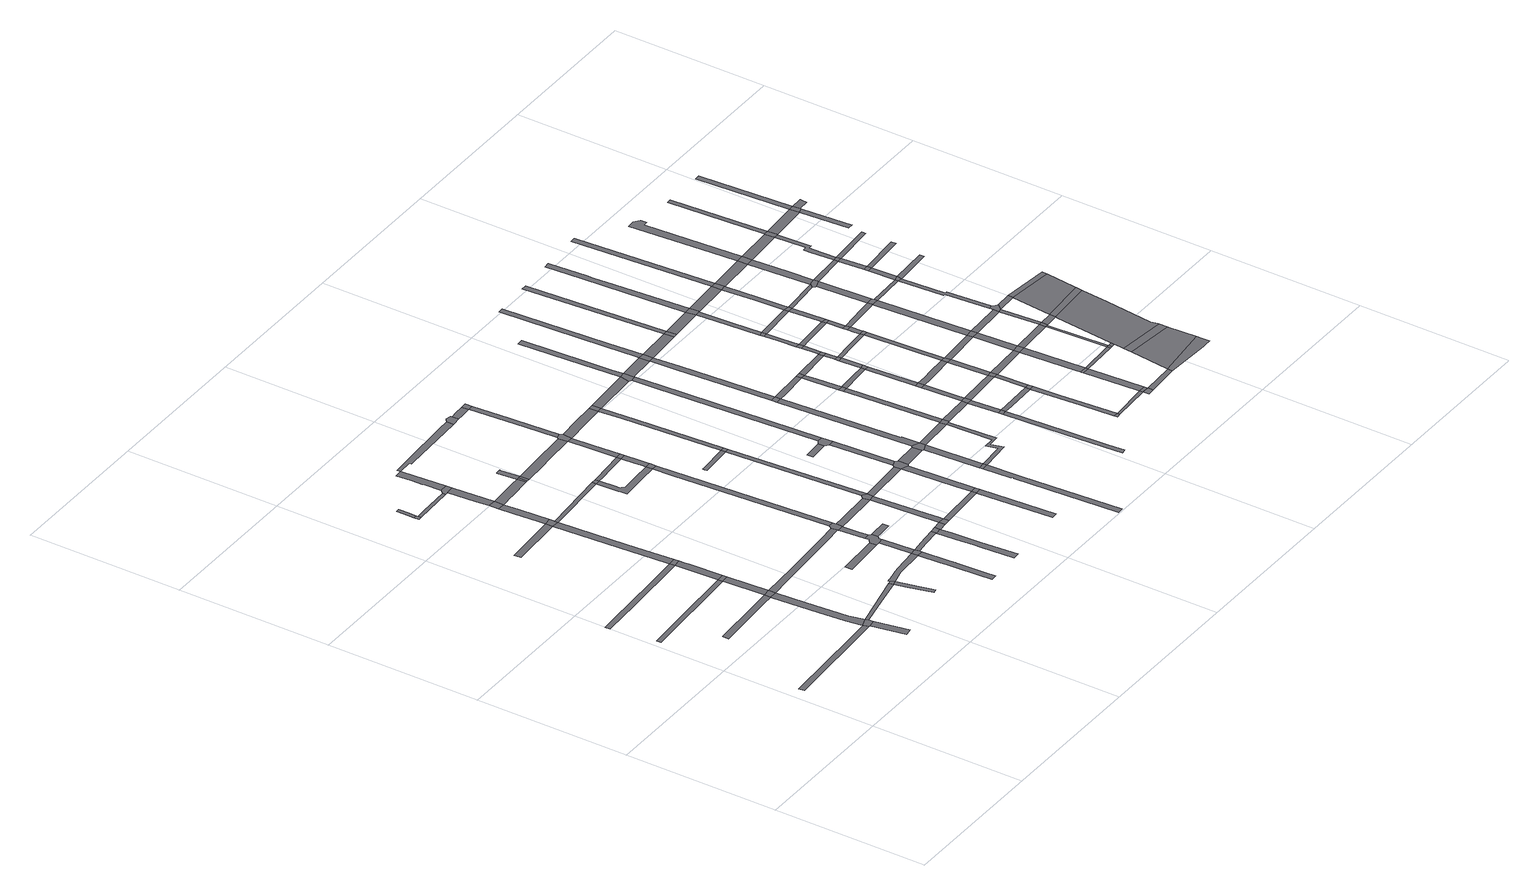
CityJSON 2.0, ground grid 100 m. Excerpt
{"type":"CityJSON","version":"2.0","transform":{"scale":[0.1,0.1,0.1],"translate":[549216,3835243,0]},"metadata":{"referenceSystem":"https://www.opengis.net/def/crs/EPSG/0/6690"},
"CityObjects":{
"road1":{"type":"Road","attributes":{"RoadStructureAttribute.sectionType":"1"},"geometry":[{"type":"MultiSurface","lod":"1","boundaries":[[[0,1,2,3,4,5,6]]]}]},
"road2":{"type":"Road","attributes":{"RoadStructureAttribute.sectionType":"1"},"geometry":[{"type":"MultiSurface","lod":"1","boundaries":[[[7,8,9,10,11]]]}]},
"road3":{"type":"Road","attributes":{"RoadStructureAttribute.sectionType":"1"},"geometry":[{"type":"MultiSurface","lod":"1","boundaries":[[[12,13,14,15,16,17,18,19,20,21,22,23]]]}]},
"road4":{"type":"Road","attributes":{"RoadStructureAttribute.sectionType":"1"},"geometry":[{"type":"MultiSurface","lod":"1","boundaries":[[[24,25,26,27,28,29,30,31,32,33]]]}]},
"road5":{"type":"Road","attributes":{"RoadStructureAttribute.sectionType":"1"},"geometry":[{"type":"MultiSurface","lod":"1","boundaries":[[[34,35,36,37]]]}]},
"road6":{"type":"Road","geometry":[{"type":"MultiSurface","lod":"1","boundaries":[[[38,39,0,6,40,41,35,34,42,43,44]]]}]},
"road7":{"type":"Road","attributes":{"RoadStructureAttribute.sectionType":"1"},"geometry":[{"type":"MultiSurface","lod":"1","boundaries":[[[45,46,47,48,49,50,39,38]]]}]},
"road8":{"type":"Road","geometry":[{"type":"MultiSurface","lod":"1","boundaries":[[[51,12,23,48,47]]]}]},
"road9":{"type":"Road","attributes":{"RoadStructureAttribute.sectionType":"1"},"geometry":[{"type":"MultiSurface","lod":"1","boundaries":[[[52,11,53,54,12,51]]]}]},
"road10":{"type":"Road","geometry":[{"type":"MultiSurface","lod":"1","boundaries":[[[55,7,11,52]]]}]},
"road11":{"type":"Road","attributes":{"RoadStructureAttribute.sectionType":"1"},"geometry":[{"type":"MultiSurface","lod":"1","boundaries":[[[56,57,38,44,58,59]]]}]},
"road12":{"type":"Road","attributes":{"RoadStructureAttribute.sectionType":"1"},"geometry":[{"type":"MultiSurface","lod":"1","boundaries":[[[60,61,62,33,63,7,55]]]}]},
"road13":{"type":"Road","attributes":{"RoadStructureAttribute.sectionType":"1"},"geometry":[{"type":"MultiSurface","lod":"1","boundaries":[[[64,65,66,67,68,69]]]}]},
"road14":{"type":"Road","geometry":[{"type":"MultiSurface","lod":"1","boundaries":[[[70,24,33,62]]]}]},
"road15":{"type":"Road","geometry":[{"type":"MultiSurface","lod":"1","boundaries":[[[71,72,73,74,75]]]}]},
"road16":{"type":"Road","geometry":[{"type":"MultiSurface","lod":"1","boundaries":[[[76,77,78,79,80,72,71]]]}]},
"road17":{"type":"Road","attributes":{"RoadStructureAttribute.sectionType":"1"},"geometry":[{"type":"MultiSurface","lod":"1","boundaries":[[[69,81,82,83,24,70,84,85,86]]]}]},
"road18":{"type":"Road","geometry":[{"type":"MultiSurface","lod":"1","boundaries":[[[87,88,89,90,91,92,93,94,95,96,59]]]}]},
"road19":{"type":"Road","geometry":[{"type":"MultiSurface","lod":"1","boundaries":[[[97,56,59,96]]]}]},
"road20":{"type":"Road","attributes":{"RoadStructureAttribute.sectionType":"1"},"geometry":[{"type":"MultiSurface","lod":"1","boundaries":[[[98,99,75,74,100,101,102]]]}]},
"road21":{"type":"Road","geometry":[{"type":"MultiSurface","lod":"1","boundaries":[[[103,104,105,64,69,86,106]]]}]},
"road22":{"type":"Road","attributes":{"RoadStructureAttribute.sectionType":"1"},"geometry":[{"type":"MultiSurface","lod":"1","boundaries":[[[107,108,109,110,111,64,105]]]}]},
"road23":{"type":"Road","attributes":{"RoadStructureAttribute.sectionType":"1"},"geometry":[{"type":"MultiSurface","lod":"1","boundaries":[[[112,113,114,115,116,117,51,47,118,119,120,121]]]}]},
"road24":{"type":"Road","geometry":[{"type":"MultiSurface","lod":"1","boundaries":[[[122,109,108,123]]]}]},
"road25":{"type":"Road","attributes":{"RoadStructureAttribute.sectionType":"1"},"geometry":[{"type":"MultiSurface","lod":"1","boundaries":[[[124,125,126,127,122,123]]]}]},
"road26":{"type":"Road","attributes":{"RoadStructureAttribute.sectionType":"1"},"geometry":[{"type":"MultiSurface","lod":"1","boundaries":[[[128,129,130,131,132,133,134,97,96,135,136,137]]]}]},
"road27":{"type":"Road","geometry":[{"type":"MultiSurface","lod":"1","boundaries":[[[138,98,102,139,125,124,140]]]}]},
"road28":{"type":"Road","attributes":{"RoadStructureAttribute.sectionType":"1"},"geometry":[{"type":"MultiSurface","lod":"1","boundaries":[[[141,142,143,144]]]}]},
"road29":{"type":"Road","attributes":{"RoadStructureAttribute.sectionType":"1"},"geometry":[{"type":"MultiSurface","lod":"1","boundaries":[[[145,146,147,148,149,150,151,138,140]]]}]},
"road30":{"type":"Road","attributes":{"RoadStructureAttribute.sectionType":"1"},"geometry":[{"type":"MultiSurface","lod":"1","boundaries":[[[152,153,123,108,154,155,156]]]}]},
"road31":{"type":"Road","attributes":{"RoadStructureAttribute.sectionType":"1"},"geometry":[{"type":"MultiSurface","lod":"1","boundaries":[[[157,106,86,158]]]}]},
"road32":{"type":"Road","attributes":{"RoadStructureAttribute.sectionType":"1"},"geometry":[{"type":"MultiSurface","lod":"1","boundaries":[[[159,160,161,162,163,164,137,165,166,167,168,169,170,171,172]]]}]},
"road33":{"type":"Road","geometry":[{"type":"MultiSurface","lod":"1","boundaries":[[[173,128,137,164,174,175]]]}]},
"road34":{"type":"Road","attributes":{"RoadStructureAttribute.sectionType":"1"},"geometry":[{"type":"MultiSurface","lod":"1","boundaries":[[[176,177,128,173]]]}]},
"road35":{"type":"Road","geometry":[{"type":"MultiSurface","lod":"1","boundaries":[[[178,179,180,181,182,141,144,177,176,183,184,185,186]]]}]},
"road36":{"type":"Road","attributes":{"RoadStructureAttribute.sectionType":"1"},"geometry":[{"type":"MultiSurface","lod":"1","boundaries":[[[187,152,156,188]]]}]},
"road37":{"type":"Road","geometry":[{"type":"MultiSurface","lod":"1","boundaries":[[[189,187,188,190]]]}]},
"road38":{"type":"Road","attributes":{"RoadStructureAttribute.sectionType":"1"},"geometry":[{"type":"MultiSurface","lod":"1","boundaries":[[[191,192,193,194,195,180,179]]]}]},
"road39":{"type":"Road","geometry":[{"type":"MultiSurface","lod":"1","boundaries":[[[196,197,198,199,152,187,189]]]}]},
"road40":{"type":"Road","geometry":[{"type":"MultiSurface","lod":"1","boundaries":[[[200,201,112,121,202,194,193,203,204,205,206]]]}]},
"road41":{"type":"Road","attributes":{"RoadStructureAttribute.sectionType":"1"},"geometry":[{"type":"MultiSurface","lod":"1","boundaries":[[[207,208,209,173,175,210,211,212]]]}]},
"road42":{"type":"Road","geometry":[{"type":"MultiSurface","lod":"1","boundaries":[[[213,214,215,216,186,185]]]}]},
"road43":{"type":"Road","geometry":[{"type":"MultiSurface","lod":"1","boundaries":[[[217,157,158,218]]]}]},
"road44":{"type":"Road","attributes":{"RoadStructureAttribute.sectionType":"1"},"geometry":[{"type":"MultiSurface","lod":"1","boundaries":[[[219,220,221,222,223,224,225,226,227,228]]]}]},
"road45":{"type":"Road","attributes":{"RoadStructureAttribute.sectionType":"1"},"geometry":[{"type":"MultiSurface","lod":"1","boundaries":[[[229,230,231,232,146,233,234,235,236]]]}]},
"road46":{"type":"Road","geometry":[{"type":"MultiSurface","lod":"1","boundaries":[[[237,207,212,223,222]]]}]},
"road47":{"type":"Road","attributes":{"RoadStructureAttribute.sectionType":"1"},"geometry":[{"type":"MultiSurface","lod":"1","boundaries":[[[158,238,239,240,241,242,243,244,245,246,247,248,249,250,251,252,218]]]}]},
"road48":{"type":"Road","attributes":{"RoadStructureAttribute.sectionType":"1"},"geometry":[{"type":"MultiSurface","lod":"1","boundaries":[[[253,244,254,255,200,206]]]}]},
"road49":{"type":"Road","attributes":{"RoadStructureAttribute.sectionType":"1"},"geometry":[{"type":"MultiSurface","lod":"1","boundaries":[[[256,257,258,204,203,259,260,261]]]}]},
"road50":{"type":"Road","attributes":{"RoadStructureAttribute.sectionType":"1"},"geometry":[{"type":"MultiSurface","lod":"1","boundaries":[[[262,263,237,222,264,265]]]}]},
"road51":{"type":"Road","attributes":{"RoadStructureAttribute.sectionType":"1"},"geometry":[{"type":"MultiSurface","lod":"1","boundaries":[[[266,267,189,190,268,269,270]]]}]},
"road52":{"type":"Road","attributes":{"RoadStructureAttribute.sectionType":"1"},"geometry":[{"type":"MultiSurface","lod":"1","boundaries":[[[271,272,273,217,218,274,275,276]]]}]},
"road53":{"type":"Road","geometry":[{"type":"MultiSurface","lod":"1","boundaries":[[[277,262,265,278,279]]]}]},
"road54":{"type":"Road","attributes":{"RoadStructureAttribute.sectionType":"1"},"geometry":[{"type":"MultiSurface","lod":"1","boundaries":[[[280,281,282,283,261,284,262,277]]]}]},
"road55":{"type":"Road","geometry":[{"type":"MultiSurface","lod":"1","boundaries":[[[285,245,244,253]]]}]},
"road56":{"type":"Road","attributes":{"RoadStructureAttribute.sectionType":"1"},"geometry":[{"type":"MultiSurface","lod":"1","boundaries":[[[286,287,288,276,289,290,245,285]]]}]},
"road57":{"type":"Road","geometry":[{"type":"MultiSurface","lod":"1","boundaries":[[[291,271,276,288]]]}]},
"road58":{"type":"Road","geometry":[{"type":"MultiSurface","lod":"1","boundaries":[[[292,293,256,261,283,294]]]}]},
"road59":{"type":"Road","attributes":{"RoadStructureAttribute.sectionType":"1"},"geometry":[{"type":"MultiSurface","lod":"1","boundaries":[[[295,296,297,298,271,291]]]}]},
"road60":{"type":"Road","attributes":{"RoadStructureAttribute.sectionType":"1"},"geometry":[{"type":"MultiSurface","lod":"1","boundaries":[[[299,279,278,300]]]}]},
"road61":{"type":"Road","geometry":[{"type":"MultiSurface","lod":"1","boundaries":[[[301,302,229,236,303,304,305]]]}]},
"road62":{"type":"Road","geometry":[{"type":"MultiSurface","lod":"1","boundaries":[[[306,307,308,309,310,311,266,270,297,296,312]]]}]},
"road63":{"type":"Road","geometry":[{"type":"MultiSurface","lod":"1","boundaries":[[[313,314,315,316,317,318,319,320]]]}]},
"road64":{"type":"Road","attributes":{"RoadStructureAttribute.sectionType":"1"},"geometry":[{"type":"MultiSurface","lod":"1","boundaries":[[[321,322,320,292,294]]]}]},
"road65":{"type":"Road","attributes":{"RoadStructureAttribute.sectionType":"1"},"geometry":[{"type":"MultiSurface","lod":"1","boundaries":[[[323,324,304,303,325,326]]]}]},
"road66":{"type":"Road","attributes":{"RoadStructureAttribute.sectionType":"1"},"geometry":[{"type":"MultiSurface","lod":"1","boundaries":[[[327,328,329,330,331,332,309,308]]]}]},
"road67":{"type":"Road","attributes":{"RoadStructureAttribute.sectionType":"1"},"geometry":[{"type":"MultiSurface","lod":"1","boundaries":[[[333,334,294,283,335,336]]]}]},
"road68":{"type":"Road","attributes":{"RoadStructureAttribute.sectionType":"1"},"geometry":[{"type":"MultiSurface","lod":"1","boundaries":[[[337,300,338,339,340]]]}]},
"road69":{"type":"Road","geometry":[{"type":"MultiSurface","lod":"1","boundaries":[[[341,313,320,322]]]}]},
"road70":{"type":"Road","geometry":[{"type":"MultiSurface","lod":"1","boundaries":[[[342,323,326,343,330,329]]]}]},
"road71":{"type":"Road","geometry":[{"type":"MultiSurface","lod":"1","boundaries":[[[344,299,300,337]]]}]},
"road72":{"type":"Road","attributes":{"RoadStructureAttribute.sectionType":"1"},"geometry":[{"type":"MultiSurface","lod":"1","boundaries":[[[345,346,312,296,347,348]]]}]},
"road73":{"type":"Road","attributes":{"RoadStructureAttribute.sectionType":"1"},"geometry":[{"type":"MultiSurface","lod":"1","boundaries":[[[336,349,299,344,350]]]}]},
"road74":{"type":"Road","attributes":{"RoadStructureAttribute.sectionType":"1"},"geometry":[{"type":"MultiSurface","lod":"1","boundaries":[[[351,352,353,354,348,355,313,341]]]}]},
"road75":{"type":"Road","geometry":[{"type":"MultiSurface","lod":"1","boundaries":[[[356,357,333,336,350,358,359,360]]]}]},
"road76":{"type":"Road","geometry":[{"type":"MultiSurface","lod":"1","boundaries":[[[361,362,363,364]]]}]},
"road77":{"type":"Road","attributes":{"RoadStructureAttribute.sectionType":"1"},"geometry":[{"type":"MultiSurface","lod":"1","boundaries":[[[365,366,367,368,369,370,371,372,373,374]]]}]},
"road78":{"type":"Road","attributes":{"RoadStructureAttribute.sectionType":"1"},"geometry":[{"type":"MultiSurface","lod":"1","boundaries":[[[375,376,377,357,356]]]}]},
"road79":{"type":"Road","geometry":[{"type":"MultiSurface","lod":"1","boundaries":[[[378,345,348,354]]]}]},
"road80":{"type":"Road","geometry":[{"type":"MultiSurface","lod":"1","boundaries":[[[379,380,361,364,376,375]]]}]},
"road81":{"type":"Road","attributes":{"RoadStructureAttribute.sectionType":"7"},"geometry":[{"type":"MultiSurface","lod":"1","boundaries":[[[381,360,359,382]]]}]},
"road82":{"type":"Road","geometry":[{"type":"MultiSurface","lod":"1","boundaries":[[[383,384,368,367]]]}]},
"road83":{"type":"Road","attributes":{"RoadStructureAttribute.sectionType":"1"},"geometry":[{"type":"MultiSurface","lod":"1","boundaries":[[[385,386,387,388,384,383]]]}]},
"road84":{"type":"Road","geometry":[{"type":"MultiSurface","lod":"1","boundaries":[[[389,381,382,388,387,390]]]}]},
"road85":{"type":"Road","attributes":{"RoadStructureAttribute.sectionType":"1"},"geometry":[{"type":"MultiSurface","lod":"1","boundaries":[[[391,378,354,392,393]]]}]},
"road86":{"type":"Road","attributes":{"RoadStructureAttribute.sectionType":"1"},"geometry":[{"type":"MultiSurface","lod":"1","boundaries":[[[394,395,396,397,380,379]]]}]},
"road87":{"type":"Road","attributes":{"RoadStructureAttribute.sectionType":"1"},"geometry":[{"type":"MultiSurface","lod":"1","boundaries":[[[398,399,400,401,402,403,404,405,383,367]]]}]},
"road88":{"type":"Road","attributes":{"RoadStructureAttribute.sectionType":"1"},"geometry":[{"type":"MultiSurface","lod":"1","boundaries":[[[406,407,408,409,410,389,390]]]}]},
"road89":{"type":"Road","attributes":{"RoadStructureAttribute.sectionType":"1"},"geometry":[{"type":"MultiSurface","lod":"1","boundaries":[[[411,390,387,402]]]}]},
"road90":{"type":"Road","geometry":[{"type":"MultiSurface","lod":"1","boundaries":[[[412,413,391,393,414,396,395,415]]]}]},
"road91":{"type":"Road","geometry":[{"type":"MultiSurface","lod":"1","boundaries":[[[416,417,410,409]]]}]},
"road92":{"type":"Road","geometry":[{"type":"MultiSurface","lod":"1","boundaries":[[[418,419,411,402,401,420]]]}]},
"road93":{"type":"Road","attributes":{"RoadStructureAttribute.sectionType":"1"},"geometry":[{"type":"MultiSurface","lod":"1","boundaries":[[[421,422,423,424,425,426,427,428,413,412]]]}]},
"road94":{"type":"Road","attributes":{"RoadStructureAttribute.sectionType":"7"},"geometry":[{"type":"MultiSurface","lod":"1","boundaries":[[[429,412,415,430]]]}]},
"road95":{"type":"Road","attributes":{"RoadStructureAttribute.sectionType":"1"},"geometry":[{"type":"MultiSurface","lod":"1","boundaries":[[[431,432,433,434,430,435,436,437,417,416]]]}]},
"road96":{"type":"Road","attributes":{"RoadStructureAttribute.sectionType":"1"},"geometry":[{"type":"MultiSurface","lod":"1","boundaries":[[[438,439,440,419,418]]]}]},
"road97":{"type":"Road","attributes":{"RoadStructureAttribute.sectionType":"1"},"geometry":[{"type":"MultiSurface","lod":"1","boundaries":[[[441,416,409,442,443]]]}]},
"road98":{"type":"Road","attributes":{"RoadStructureAttribute.sectionType":"1"},"geometry":[{"type":"MultiSurface","lod":"1","boundaries":[[[444,445,446,447,448,449,450,451]]]}]},
"road99":{"type":"Road","attributes":{"RoadStructureAttribute.sectionType":"1"},"geometry":[{"type":"MultiSurface","lod":"1","boundaries":[[[452,453,418,420,454,455]]]}]},
"road100":{"type":"Road","geometry":[{"type":"MultiSurface","lod":"1","boundaries":[[[429,430,434,456,457]]]}]},
"road101":{"type":"Road","geometry":[{"type":"MultiSurface","lod":"1","boundaries":[[[458,459,439,438]]]}]},
"road102":{"type":"Road","attributes":{"RoadStructureAttribute.sectionType":"1"},"geometry":[{"type":"MultiSurface","lod":"1","boundaries":[[[443,460,459,458,461,462]]]}]},
"road103":{"type":"Road","geometry":[{"type":"MultiSurface","lod":"1","boundaries":[[[463,464,447,446]]]}]},
"road104":{"type":"Road","attributes":{"RoadStructureAttribute.sectionType":"1"},"geometry":[{"type":"MultiSurface","lod":"1","boundaries":[[[465,455,464,463]]]}]},
"road105":{"type":"Road","geometry":[{"type":"MultiSurface","lod":"1","boundaries":[[[466,441,443,462]]]}]},
"road106":{"type":"Road","geometry":[{"type":"MultiSurface","lod":"1","boundaries":[[[467,452,455,465,468]]]}]},
"road107":{"type":"Road","attributes":{"RoadStructureAttribute.sectionType":"1"},"geometry":[{"type":"MultiSurface","lod":"1","boundaries":[[[469,470,471,472,473,474,429,457]]]}]},
"road108":{"type":"Road","attributes":{"RoadStructureAttribute.sectionType":"1"},"geometry":[{"type":"MultiSurface","lod":"1","boundaries":[[[475,476,456,434,477]]]}]},
"road109":{"type":"Road","attributes":{"RoadStructureAttribute.sectionType":"1"},"geometry":[{"type":"MultiSurface","lod":"1","boundaries":[[[478,479,480,458,438,481,482]]]}]},
"road110":{"type":"Road","attributes":{"RoadStructureAttribute.sectionType":"1"},"geometry":[{"type":"MultiSurface","lod":"1","boundaries":[[[483,484,485,486,452,467]]]}]},
"road111":{"type":"Road","geometry":[{"type":"MultiSurface","lod":"1","boundaries":[[[487,488,485,484]]]}]},
"road112":{"type":"Road","attributes":{"RoadStructureAttribute.sectionType":"1"},"geometry":[{"type":"MultiSurface","lod":"1","boundaries":[[[489,490,491,463,446,492,493,494]]]}]},
"road113":{"type":"Road","attributes":{"RoadStructureAttribute.sectionType":"1"},"geometry":[{"type":"MultiSurface","lod":"1","boundaries":[[[495,496,466,462,497,498]]]}]},
"road114":{"type":"Road","geometry":[{"type":"MultiSurface","lod":"1","boundaries":[[[499,500,501,502]]]}]},
"road115":{"type":"Road","attributes":{"RoadStructureAttribute.sectionType":"1"},"geometry":[{"type":"MultiSurface","lod":"1","boundaries":[[[503,482,488,487]]]}]},
"road116":{"type":"Road","attributes":{"RoadStructureAttribute.sectionType":"1"},"geometry":[{"type":"MultiSurface","lod":"1","boundaries":[[[504,505,506,467,468,507,508,509,510]]]}]},
"road117":{"type":"Road","geometry":[{"type":"MultiSurface","lod":"1","boundaries":[[[511,478,482,503]]]}]},
"road118":{"type":"Road","geometry":[{"type":"MultiSurface","lod":"1","boundaries":[[[512,475,477,513]]]}]},
"road119":{"type":"Road","attributes":{"RoadStructureAttribute.sectionType":"1"},"geometry":[{"type":"MultiSurface","lod":"1","boundaries":[[[514,515,516,494,517,499,502]]]}]},
"road120":{"type":"Road","attributes":{"RoadStructureAttribute.sectionType":"1"},"geometry":[{"type":"MultiSurface","lod":"1","boundaries":[[[518,519,520,478,511]]]}]},
"road121":{"type":"Road","geometry":[{"type":"MultiSurface","lod":"1","boundaries":[[[521,522,519,518]]]}]},
"road122":{"type":"Road","attributes":{"RoadStructureAttribute.sectionType":"1"},"geometry":[{"type":"MultiSurface","lod":"1","boundaries":[[[523,524,498,525,522,521]]]}]},
"road123":{"type":"Road","attributes":{"RoadStructureAttribute.sectionType":"1"},"geometry":[{"type":"MultiSurface","lod":"1","boundaries":[[[526,527,528,529,487,484,530,531,532,533]]]}]},
"road124":{"type":"Road","geometry":[{"type":"MultiSurface","lod":"1","boundaries":[[[534,495,498,524]]]}]},
"road125":{"type":"Road","geometry":[{"type":"MultiSurface","lod":"1","boundaries":[[[535,489,494,516]]]}]},
"road126":{"type":"Road","attributes":{"RoadStructureAttribute.sectionType":"1"},"geometry":[{"type":"MultiSurface","lod":"1","boundaries":[[[536,537,538,539,495,534]]]}]},
"road127":{"type":"Road","attributes":{"RoadStructureAttribute.sectionType":"1"},"geometry":[{"type":"MultiSurface","lod":"1","boundaries":[[[540,502,501,541]]]}]},
"road128":{"type":"Road","geometry":[{"type":"MultiSurface","lod":"1","boundaries":[[[542,543,538,537]]]}]},
"road129":{"type":"Road","attributes":{"RoadStructureAttribute.sectionType":"1"},"geometry":[{"type":"MultiSurface","lod":"1","boundaries":[[[544,510,489,535]]]}]},
"road130":{"type":"Road","attributes":{"RoadStructureAttribute.sectionType":"1"},"geometry":[{"type":"MultiSurface","lod":"1","boundaries":[[[545,475,512,546]]]}]},
"road131":{"type":"Road","attributes":{"RoadStructureAttribute.sectionType":"1"},"geometry":[{"type":"MultiSurface","lod":"1","boundaries":[[[547,548,549,550,543,542]]]}]},
"road132":{"type":"Road","attributes":{"RoadStructureAttribute.sectionType":"1"},"geometry":[{"type":"MultiSurface","lod":"1","boundaries":[[[551,552,553,512,513,554]]]}]},
"road133":{"type":"Road","geometry":[{"type":"MultiSurface","lod":"1","boundaries":[[[555,504,510,544]]]}]},
"road134":{"type":"Road","geometry":[{"type":"MultiSurface","lod":"1","boundaries":[[[556,557,549,548]]]}]},
"road135":{"type":"Road","attributes":{"RoadStructureAttribute.sectionType":"1"},"geometry":[{"type":"MultiSurface","lod":"1","boundaries":[[[558,533,559,504,555]]]}]},
"road136":{"type":"Road","attributes":{"RoadStructureAttribute.sectionType":"1"},"geometry":[{"type":"MultiSurface","lod":"1","boundaries":[[[560,561,521,518,562,563]]]}]},
"road137":{"type":"Road","attributes":{"RoadStructureAttribute.sectionType":"1"},"geometry":[{"type":"MultiSurface","lod":"1","boundaries":[[[564,565,566,567,557,556]]]}]},
"road138":{"type":"Road","geometry":[{"type":"MultiSurface","lod":"1","boundaries":[[[526,533,558,568]]]}]},
"road139":{"type":"Road","geometry":[{"type":"MultiSurface","lod":"1","boundaries":[[[541,569,570,571]]]}]},
"road140":{"type":"Road","attributes":{"RoadStructureAttribute.sectionType":"1"},"geometry":[{"type":"MultiSurface","lod":"1","boundaries":[[[572,541,571]]]}]},
"road141":{"type":"Road","geometry":[{"type":"MultiSurface","lod":"1","boundaries":[[[573,540,541,572]]]}]},
"road142":{"type":"Road","attributes":{"RoadStructureAttribute.sectionType":"1"},"geometry":[{"type":"MultiSurface","lod":"1","boundaries":[[[574,575,576,542,537,577,578,579]]]}]},
"road143":{"type":"Road","geometry":[{"type":"MultiSurface","lod":"1","boundaries":[[[580,551,554,566,565,581]]]}]},
"road144":{"type":"Road","attributes":{"RoadStructureAttribute.sectionType":"1"},"geometry":[{"type":"MultiSurface","lod":"1","boundaries":[[[582,583,563,584,526,568]]]}]},
"road145":{"type":"Road","attributes":{"RoadStructureAttribute.sectionType":"1"},"geometry":[{"type":"MultiSurface","lod":"1","boundaries":[[[585,555,544,586,587]]]}]},
"road146":{"type":"Road","attributes":{"RoadStructureAttribute.sectionType":"1"},"geometry":[{"type":"MultiSurface","lod":"1","boundaries":[[[588,589,590,591,592,540,573]]]}]},
"road147":{"type":"Road","attributes":{"RoadStructureAttribute.sectionType":"1"},"geometry":[{"type":"MultiSurface","lod":"1","boundaries":[[[593,556,548,594,595]]]}]},
"road148":{"type":"Road","geometry":[{"type":"MultiSurface","lod":"1","boundaries":[[[596,597,591,590,598]]]}]},
"road149":{"type":"Road","geometry":[{"type":"MultiSurface","lod":"1","boundaries":[[[599,560,563,583]]]}]},
"road150":{"type":"Road","attributes":{"RoadStructureAttribute.sectionType":"1"},"geometry":[{"type":"MultiSurface","lod":"1","boundaries":[[[600,601,602,603,560,599]]]}]},
"road151":{"type":"Road","attributes":{"RoadStructureAttribute.sectionType":"1"},"geometry":[{"type":"MultiSurface","lod":"1","boundaries":[[[604,605,606,607,568,558,608,609,610]]]}]},
"road152":{"type":"Road","geometry":[{"type":"MultiSurface","lod":"1","boundaries":[[[611,612,602,601]]]}]},
"road153":{"type":"Road","attributes":{"RoadStructureAttribute.sectionType":"1"},"geometry":[{"type":"MultiSurface","lod":"1","boundaries":[[[613,614,571,570,615]]]}]},
"road154":{"type":"Road","attributes":{"RoadStructureAttribute.sectionType":"1"},"geometry":[{"type":"MultiSurface","lod":"1","boundaries":[[[616,579,612,611]]]}]},
"road155":{"type":"Road","attributes":{"RoadStructureAttribute.sectionType":"1"},"geometry":[{"type":"MultiSurface","lod":"1","boundaries":[[[617,618,619,620,621,622,623,551,580]]]}]},
"road156":{"type":"Road","attributes":{"RoadStructureAttribute.sectionType":"1"},"geometry":[{"type":"MultiSurface","lod":"1","boundaries":[[[624,587,625,626,596,598]]]}]},
"road157":{"type":"Road","geometry":[{"type":"MultiSurface","lod":"1","boundaries":[[[574,579,616,627]]]}]},
"road158":{"type":"Road","attributes":{"RoadStructureAttribute.sectionType":"1"},"geometry":[{"type":"MultiSurface","lod":"1","boundaries":[[[628,580,581,629]]]}]},
"road159":{"type":"Road","attributes":{"RoadStructureAttribute.sectionType":"1"},"geometry":[{"type":"MultiSurface","lod":"1","boundaries":[[[595,630,631,574,627,632]]]}]},
"road160":{"type":"Road","geometry":[{"type":"MultiSurface","lod":"1","boundaries":[[[633,585,587,624]]]}]},
"road161":{"type":"Road","geometry":[{"type":"MultiSurface","lod":"1","boundaries":[[[593,595,632,634]]]}]},
"road162":{"type":"Road","attributes":{"RoadStructureAttribute.sectionType":"1"},"geometry":[{"type":"MultiSurface","lod":"1","boundaries":[[[635,610,585,633]]]}]},
"road163":{"type":"Road","attributes":{"RoadStructureAttribute.sectionType":"1"},"geometry":[{"type":"MultiSurface","lod":"1","boundaries":[[[636,598,590,637]]]}]},
"road164":{"type":"Road","attributes":{"RoadStructureAttribute.sectionType":"1"},"geometry":[{"type":"MultiSurface","lod":"1","boundaries":[[[638,639,640,629,641,593,634]]]}]},
"road165":{"type":"Road","geometry":[{"type":"MultiSurface","lod":"1","boundaries":[[[642,604,610,635]]]}]},
"road166":{"type":"Road","attributes":{"RoadStructureAttribute.sectionType":"1"},"geometry":[{"type":"MultiSurface","lod":"1","boundaries":[[[643,644,611,601,645,646]]]}]},
"road167":{"type":"Road","geometry":[{"type":"MultiSurface","lod":"1","boundaries":[[[647,648,628,629,640,649,650]]]}]},
"road168":{"type":"Road","attributes":{"RoadStructureAttribute.sectionType":"1"},"geometry":[{"type":"MultiSurface","lod":"1","boundaries":[[[651,652,633,624,653,654]]]}]},
"road169":{"type":"Road","attributes":{"RoadStructureAttribute.sectionType":"1"},"geometry":[{"type":"MultiSurface","lod":"1","boundaries":[[[646,655,604,642,656,657,658]]]}]},
"road170":{"type":"Road","attributes":{"RoadStructureAttribute.sectionType":"1"},"geometry":[{"type":"MultiSurface","lod":"1","boundaries":[[[659,660,634,632,661]]]}]},
"road171":{"type":"Road","geometry":[{"type":"MultiSurface","lod":"1","boundaries":[[[662,636,637,663]]]}]},
"road172":{"type":"Road","attributes":{"RoadStructureAttribute.sectionType":"1"},"geometry":[{"type":"MultiSurface","lod":"1","boundaries":[[[664,662,663,665,666]]]}]},
"road173":{"type":"Road","attributes":{"RoadStructureAttribute.sectionType":"1"},"geometry":[{"type":"MultiSurface","lod":"1","boundaries":[[[667,668,642,635,669,670]]]}]},
"road174":{"type":"Road","attributes":{"RoadStructureAttribute.sectionType":"1"},"geometry":[{"type":"MultiSurface","lod":"1","boundaries":[[[671,672,636,662]]]}]},
"road175":{"type":"Road","geometry":[{"type":"MultiSurface","lod":"1","boundaries":[[[673,613,615,674,675,676,677]]]}]},
"road176":{"type":"Road","geometry":[{"type":"MultiSurface","lod":"1","boundaries":[[[678,643,646,658,679]]]}]},
"road177":{"type":"Road","attributes":{"RoadStructureAttribute.sectionType":"1"},"geometry":[{"type":"MultiSurface","lod":"1","boundaries":[[[680,681,682,648,647]]]}]},
"road178":{"type":"Road","attributes":{"RoadStructureAttribute.sectionType":"1"},"geometry":[{"type":"MultiSurface","lod":"1","boundaries":[[[683,613,673,684,685,686]]]}]},
"road179":{"type":"Road","attributes":{"RoadStructureAttribute.sectionType":"1"},"geometry":[{"type":"MultiSurface","lod":"1","boundaries":[[[687,647,650,688]]]}]},
"road180":{"type":"Road","attributes":{"RoadStructureAttribute.sectionType":"1"},"geometry":[{"type":"MultiSurface","lod":"1","boundaries":[[[689,690,691,643,678]]]}]},
"road181":{"type":"Road","geometry":[{"type":"MultiSurface","lod":"1","boundaries":[[[692,651,654,672,671,693]]]}]},
"road182":{"type":"Road","geometry":[{"type":"MultiSurface","lod":"1","boundaries":[[[694,695,659,661,696,690,689]]]}]},
"road183":{"type":"Road","attributes":{"RoadStructureAttribute.sectionType":"1"},"geometry":[{"type":"MultiSurface","lod":"1","boundaries":[[[697,670,651,692]]]}]},
"road184":{"type":"Road","geometry":[{"type":"MultiSurface","lod":"1","boundaries":[[[698,683,686,699]]]}]},
"road185":{"type":"Road","attributes":{"RoadStructureAttribute.sectionType":"1"},"geometry":[{"type":"MultiSurface","lod":"1","boundaries":[[[700,701,692,693,702]]]}]},
"road186":{"type":"Road","attributes":{"RoadStructureAttribute.sectionType":"1"},"geometry":[{"type":"MultiSurface","lod":"1","boundaries":[[[703,679,658,704]]]}]},
"road187":{"type":"Road","attributes":{"RoadStructureAttribute.sectionType":"1"},"geometry":[{"type":"MultiSurface","lod":"1","boundaries":[[[705,706,707,688,708,695,694]]]}]},
"road188":{"type":"Road","geometry":[{"type":"MultiSurface","lod":"1","boundaries":[[[709,710,711,712,667,670,697,713]]]}]},
"road189":{"type":"Road","geometry":[{"type":"MultiSurface","lod":"1","boundaries":[[[714,687,688,707]]]}]},
"road190":{"type":"Road","attributes":{"RoadStructureAttribute.sectionType":"1"},"geometry":[{"type":"MultiSurface","lod":"1","boundaries":[[[715,716,717,718,702,719,720,666,665,721,698,699]]]}]},
"road191":{"type":"Road","attributes":{"RoadStructureAttribute.sectionType":"1"},"geometry":[{"type":"MultiSurface","lod":"1","boundaries":[[[704,722,723,712,711,724,725,726]]]}]},
"road192":{"type":"Road","attributes":{"RoadStructureAttribute.sectionType":"1"},"geometry":[{"type":"MultiSurface","lod":"1","boundaries":[[[727,728,713,697,729]]]}]},
"road193":{"type":"Road","attributes":{"RoadStructureAttribute.sectionType":"1"},"geometry":[{"type":"MultiSurface","lod":"1","boundaries":[[[730,694,689,731]]]}]},
"road194":{"type":"Road","geometry":[{"type":"MultiSurface","lod":"1","boundaries":[[[732,703,704,726]]]}]},
"road195":{"type":"Road","attributes":{"RoadStructureAttribute.sectionType":"1"},"geometry":[{"type":"MultiSurface","lod":"1","boundaries":[[[733,734,735,687,714,736,737,738,739]]]}]},
"road196":{"type":"Road","attributes":{"RoadStructureAttribute.sectionType":"1"},"geometry":[{"type":"MultiSurface","lod":"1","boundaries":[[[740,741,703,732]]]}]},
"road197":{"type":"Road","geometry":[{"type":"MultiSurface","lod":"1","boundaries":[[[742,700,702,718]]]}]},
"road198":{"type":"Road","geometry":[{"type":"MultiSurface","lod":"1","boundaries":[[[743,744,741,740]]]}]},
"road199":{"type":"Road","attributes":{"RoadStructureAttribute.sectionType":"1"},"geometry":[{"type":"MultiSurface","lod":"1","boundaries":[[[745,731,744,743]]]}]},
"road200":{"type":"Road","attributes":{"RoadStructureAttribute.sectionType":"1"},"geometry":[{"type":"MultiSurface","lod":"1","boundaries":[[[746,747,714,707,748,749]]]}]},
"road201":{"type":"Road","geometry":[{"type":"MultiSurface","lod":"1","boundaries":[[[750,730,731,745]]]}]},
"road202":{"type":"Road","attributes":{"RoadStructureAttribute.sectionType":"1"},"geometry":[{"type":"MultiSurface","lod":"1","boundaries":[[[729,751,700,742,752,753]]]}]},
"road203":{"type":"Road","attributes":{"RoadStructureAttribute.sectionType":"1"},"geometry":[{"type":"MultiSurface","lod":"1","boundaries":[[[754,732,726,755]]]}]},
"road204":{"type":"Road","geometry":[{"type":"MultiSurface","lod":"1","boundaries":[[[727,729,753,756]]]}]},
"road205":{"type":"Road","attributes":{"RoadStructureAttribute.sectionType":"1"},"geometry":[{"type":"MultiSurface","lod":"1","boundaries":[[[757,758,759,760,761,762,749,763,764,765,766,767,730,750]]]}]},
"road206":{"type":"Road","attributes":{"RoadStructureAttribute.sectionType":"1"},"geometry":[{"type":"MultiSurface","lod":"1","boundaries":[[[768,743,740,769]]]}]},
"road207":{"type":"Road","geometry":[{"type":"MultiSurface","lod":"1","boundaries":[[[770,771,746,749,762,772,773]]]}]},
"road208":{"type":"Road","attributes":{"RoadStructureAttribute.sectionType":"1"},"geometry":[{"type":"MultiSurface","lod":"1","boundaries":[[[774,750,745,775]]]}]},
"road209":{"type":"Road","attributes":{"RoadStructureAttribute.sectionType":"1"},"geometry":[{"type":"MultiSurface","lod":"1","boundaries":[[[776,777,771,770]]]}]},
"road210":{"type":"Road","attributes":{"RoadStructureAttribute.sectionType":"1"},"geometry":[{"type":"MultiSurface","lod":"1","boundaries":[[[778,779,770,773,780,781]]]}]},
"road211":{"type":"Road","attributes":{"RoadStructureAttribute.sectionType":"1"},"geometry":[{"type":"MultiSurface","lod":"1","boundaries":[[[782,783,784,785,786,787,788]]]}]},
"road212":{"type":"Road","geometry":[{"type":"MultiSurface","lod":"1","boundaries":[[[789,778,781,785,784,790]]]}]},
"road213":{"type":"Road","attributes":{"RoadStructureAttribute.sectionType":"1"},"geometry":[{"type":"MultiSurface","lod":"1","boundaries":[[[791,792,789,790,793]]]}]},
"road214":{"type":"Road","attributes":{"RoadStructureAttribute.sectionType":"1"},"geometry":[{"type":"MultiSurface","lod":"1","boundaries":[[[794,795,778,789]]]}]}
},
"vertices":[
[813,595,0],[669,586,0],[90,553,0],[87,552,0],[87,553,0],[89,516,0],[822,560,0],
[747,1524,0],[328,1499,0],[50,1482,0],[48,1452,0],[748,1496,0],
[761,1223,0],[695,1219,0],[686,1219,0],[600,1213,0],[315,1197,0],[290,1195,0],[284,1153,0],[287,1153,0],[293,1154,0],[689,1179,0],[697,1179,0],[762,1184,0],
[730,1839,0],[447,1821,0],[355,1817,0],[320,1815,0],[81,1801,0],[2,1796,0],[5,1764,0],[21,1765,0],[271,1779,0],[733,1806,0],
[879,568,0],[831,559,0],[871,341,0],[920,350,0],
[868,619,0],[813,597,0],[823,560,0],[830,560,0],[875,590,0],[875,592,0],[873,599,0],
[847,718,0],[823,992,0],[813,1182,0],[762,1181,0],[783,868,0],[797,702,0],
[812,1227,0],
[798,1499,0],[748,1490,0],[762,1224,0],
[797,1527,0],
[1239,704,0],[1003,650,0],[1062,637,0],[1246,674,0],
[786,1749,0],[784,1774,0],[782,1809,0],[746,1530,0],
[682,2641,0],[324,2617,0],[324,2594,0],[325,2572,0],[326,2572,0],[684,2593,0],
[780,1842,0],
[352,3292,0],[327,3292,0],[329,3260,0],[353,3261,0],[353,3282,0],
[351,3342,0],[349,3409,0],[337,3409,0],[326,3409,0],[327,3361,0],
[705,2244,0],[729,1860,0],[730,1842,0],[764,2090,0],[754,2250,0],[733,2588,0],
[1265,593,0],[1280,532,0],[1295,471,0],[1303,440,0],[1316,443,0],[1330,446,0],[1324,472,0],[1310,530,0],[1298,586,0],[1276,682,0],
[1263,709,0],
[620,3292,0],[422,3285,0],[447,3264,0],[533,3268,0],[620,3272,0],
[731,2620,0],[731,2625,0],[730,2644,0],[732,2611,0],
[718,2845,0],[712,2943,0],[663,2942,0],[669,2844,0],[679,2687,0],
[1521,1271,0],[1520,1271,0],[1399,1264,0],[1312,1258,0],[1143,1247,0],[1062,1241,0],[932,1192,0],[1227,1212,0],[1401,1224,0],[1527,1233,0],
[660,3005,0],[711,3003,0],
[693,3276,0],[641,3272,0],[642,3267,0],[654,3084,0],
[1562,758,0],[1391,742,0],[1360,738,0],[1278,722,0],[1274,722,0],[1260,719,0],[1261,715,0],[1327,695,0],[1368,705,0],[1563,715,0],
[639,3312,0],[622,3272,0],[691,3313,0],
[1520,1012,0],[1242,996,0],[1243,951,0],[1522,968,0],
[675,3599,0],[674,3608,0],[624,3605,0],[630,3508,0],[633,3436,0],[635,3419,0],[639,3314,0],
[966,3017,0],[912,3014,0],[806,2951,0],[808,2948,0],[970,2958,0],
[1169,2645,0],[1171,2620,0],
[1628,321,0],[1619,488,0],[1618,503,0],[1617,516,0],[1615,548,0],[1606,717,0],[1563,711,0],[1572,570,0],[1575,526,0],[1576,506,0],[1577,486,0],[1588,319,0],[1593,238,0],[1632,240,0],
[1600,765,0],[1605,727,0],[1605,735,0],
[1586,972,0],[1548,969,0],
[1582,1060,0],[1581,1060,0],[1543,1058,0],[1545,1034,0],[1543,1033,0],[1585,996,0],[1586,997,0],[1596,1009,0],[1594,1049,0],
[979,3017,0],[982,2959,0],
[998,3019,0],[1001,2960,0],
[1577,1128,0],[1571,1224,0],[1570,1230,0],[1530,1228,0],[1530,1224,0],
[987,3144,0],[991,3151,0],[954,3148,0],[955,3144,0],
[1538,1296,0],[1531,1285,0],[1530,1232,0],[1572,1230,0],[1572,1274,0],[1571,1285,0],[1571,1296,0],
[1803,787,0],[1669,773,0],[1649,770,0],[1650,740,0],[1675,743,0],[1805,754,0],
[1624,1011,0],[1719,1015,0],[1717,1055,0],[1617,1050,0],
[1202,2648,0],[1204,2621,0],
[1869,454,0],[1865,515,0],[1854,687,0],[1850,755,0],[1805,751,0],[1814,629,0],[1823,509,0],[1826,465,0],[1841,252,0],[1882,255,0],
[1226,3661,0],[1149,3657,0],[788,3637,0],[671,3630,0],[767,3611,0],[769,3596,0],[790,3597,0],[1228,3616,0],
[1848,792,0],
[1177,2504,0],[1178,2474,0],[1179,2457,0],[1180,2438,0],[1181,2420,0],[1358,2430,0],[1468,2435,0],[1464,2478,0],[1350,2472,0],[1230,2466,0],[1226,2471,0],[1217,2480,0],[1215,2482,0],[1210,2488,0],[1209,2513,0],
[1506,2437,0],[1474,2313,0],[1522,1558,0],
[1869,1288,0],[1866,1288,0],[1645,1278,0],[1645,1233,0],[1879,1246,0],[1880,1246,0],
[1904,798,0],[1899,797,0],[1851,755,0],[1903,758,0],
[1429,3046,0],[1163,3028,0],[1152,2969,0],[1224,2973,0],[1436,2985,0],
[1456,2668,0],[1335,2658,0],[1213,2649,0],[1245,2623,0],[1335,2630,0],[1456,2638,0],
[1947,799,0],[1949,761,0],[1947,796,0],
[1945,821,0],[1941,916,0],[1928,1089,0],[1917,1248,0],[1889,1086,0],
[1504,2479,0],
[1502,2503,0],[1500,2550,0],[1494,2640,0],[1461,2550,0],[1463,2514,0],
[1493,2670,0],
[1887,1310,0],[1883,1305,0],[1920,1290,0],
[1482,2853,0],[1475,2984,0],[1436,2983,0],[1444,2852,0],
[2260,814,0],[2262,782,0],
[1249,3678,0],[1247,3677,0],[1288,3619,0],[1286,3664,0],[1285,3672,0],
[1474,3055,0],[1469,3060,0],[1469,3062,0],[1437,3055,0],[1435,3052,0],[1430,3046,0],[1482,3046,0],
[1833,2214,0],[1635,2200,0],[1622,2200,0],[1620,2200,0],[1622,2186,0],[1623,2172,0],[1636,2172,0],[1833,2184,0],
[1919,1298,0],[1863,2186,0],
[1393,3670,0],[1330,3666,0],[1330,3620,0],[1397,3623,0],
[1451,3361,0],[1450,3391,0],[1436,3626,0],[1401,3624,0],[1425,3256,0],[1425,3255,0],
[2227,1311,0],[1925,1290,0],[1922,1249,0],[2231,1268,0],
[2305,784,0],[2263,778,0],[2292,290,0],[2333,292,0],
[1861,2216,0],
[1433,3672,0],[1398,3623,0],
[2303,817,0],
[1778,3065,0],[1627,3056,0],[1627,2996,0],[1782,3006,0],
[2254,910,0],[2278,1252,0],
[1848,2427,0],[1827,2794,0],[1824,2856,0],[1815,3008,0],[1792,2856,0],
[2275,1339,0],[2236,1323,0],[2282,1253,0],[2291,1260,0],[2289,1326,0],
[2184,1794,0],[2059,1786,0],[2062,1746,0],[2186,1754,0],
[2539,663,0],[2537,703,0],[2529,886,0],[2485,883,0],[2497,702,0],[2502,700,0],[2504,689,0],[2498,688,0],[2540,8,0],[2578,10,0],
[2252,1738,0],[2213,1736,0],[2236,1330,0],
[1811,3067,0],
[2248,1811,0],[2209,1809,0],
[2447,1334,0],[2450,1268,0],
[2527,909,0],[2483,906,0],
[2527,917,0],[2526,928,0],[2509,1284,0],[2460,1262,0],
[2455,1344,0],[2506,1324,0],
[2135,3087,0],[1818,3008,0],[2125,3027,0],
[2187,2860,0],[2178,3021,0],[2141,3014,0],[2149,2859,0],
[2733,904,0],[2712,983,0],[2785,989,0],[2767,1298,0],[2742,1297,0],[2755,999,0],[2682,993,0],[2700,921,0],
[2501,1439,0],[2491,1441,0],[2446,2213,0],[2446,2215,0],[2405,2213,0],
[2733,1337,0],
[2174,3093,0],[2135,3088,0],[2139,3015,0],[2177,3026,0],
[2444,2250,0],[2403,2248,0],
[2771,1340,0],[2739,1338,0],[2774,1299,0],
[2173,3092,0],[2170,3138,0],[2167,3171,0],[2163,3250,0],[2159,3327,0],[2134,3750,0],[2096,3748,0],[2120,3327,0],
[2352,3104,0],[2356,3036,0],
[2443,2254,0],[2424,2571,0],[2406,2862,0],[2395,3039,0],[2357,3036,0],[2367,2861,0],[2384,2569,0],
[2735,1961,0],[2699,1959,0],[2702,1926,0],
[2680,2265,0],[2493,2218,0],[2682,2230,0],
[3070,425,0],[3054,690,0],[3031,1087,0],[2998,1085,0],[3021,685,0],[3041,355,0],[3044,312,0],[3076,320,0],
[2984,1353,0],[2981,1352,0],[2982,1310,0],[2984,1311,0],
[2392,3102,0],[2392,3104,0],
[2735,1993,0],[2697,1991,0],
[2687,2163,0],[2721,2153,0],[2715,2231,0],
[3031,1117,0],[2996,1114,0],
[3019,1313,0],
[2713,2267,0],
[3019,1354,0],[3021,1313,0],
[2378,3330,0],[2339,4014,0],[2340,4014,0],[2302,4012,0],[2341,3329,0],[2351,3118,0],
[2629,3116,0],[2627,3116,0],[2633,3054,0],
[2949,2006,0],[2864,2001,0],[2748,1994,0],[2871,1972,0],[2952,1978,0],
[3016,1389,0],[3001,1614,0],[2971,1612,0],[2973,1562,0],
[3000,1654,0],[2969,1652,0],
[3293,1127,0],[3162,1122,0],[3083,1119,0],[3091,1088,0],[3163,1090,0],[3293,1094,0],
[2934,2280,0],[2927,2280,0],[2907,2246,0],[2937,2248,0],
[3328,553,0],[3330,533,0],[3356,535,0],[3359,552,0],
[2981,1980,0],
[3278,1368,0],[3276,1367,0],[3190,1363,0],[3192,1323,0],[3277,1328,0],[3280,1328,0],[3284,1328,0],
[2979,2013,0],
[2657,3119,0],[2661,3056,0],
[3345,776,0],[3335,930,0],[3325,1096,0],[3315,763,0],
[2971,2151,0],[2942,2149,0],[2948,2036,0],
[2968,2176,0],[2941,2174,0],
[2966,2209,0],[2964,2249,0],[2940,2191,0],
[3260,1669,0],[3256,1668,0],[3131,1661,0],[3067,1657,0],[3069,1618,0],[3133,1621,0],[3260,1629,0],[3263,1629,0],
[2962,2282,0],
[3323,1128,0],
[2959,2335,0],[2956,2393,0],[2928,2391,0],[2934,2291,0],
[3613,570,0],[3615,548,0],
[2955,2425,0],[2926,2424,0],
[3312,1329,0],
[2567,4029,0],[2602,4029,0],
[2949,2539,0],[2944,2635,0],[2913,2633,0],[2919,2540,0],
[2873,3132,0],[2663,3119,0],[2661,3119,0],[2883,3070,0],
[3311,1371,0],
[2940,2665,0],[2911,2659,0],
[3298,1629,0],[3278,1369,0],
[3230,2196,0],[3099,2186,0],[3101,2161,0],[3233,2171,0],
[2930,2867,0],[2919,3071,0],[2886,3070,0],[2899,2867,0],
[3290,1669,0],
[3617,510,0],[3666,513,0],[3665,546,0],
[3664,549,0],
[3663,573,0],
[3213,2441,0],[3084,2433,0],[3014,2429,0],[2995,2396,0],[3086,2403,0],[3218,2413,0],
[2919,3135,0],[2923,3071,0],
[3280,1867,0],[3265,2172,0],[3249,1875,0],
[3565,1385,0],[3317,1330,0],[3566,1345,0],
[3641,921,0],[3641,924,0],[3640,933,0],[3591,932,0],[3613,579,0],
[3198,2685,0],[3181,2652,0],[3198,2653,0],
[3590,952,0],[3590,945,0],[3639,950,0],
[3263,2197,0],
[3263,2213,0],[3259,2279,0],[3226,2277,0],[3228,2229,0],
[3548,1685,0],[3548,1683,0],[3325,1671,0],[3296,1669,0],[3300,1629,0],[3326,1631,0],[3552,1647,0],
[3254,2308,0],[3224,2307,0],
[3883,558,0],[3881,558,0],[3881,528,0],
[3248,2415,0],
[2882,3674,0],[2877,3758,0],[2874,3800,0],[2857,4044,0],[2818,4041,0],[2819,4041,0],[2834,3798,0],
[3617,1348,0],[3589,972,0],[3589,960,0],
[3247,2435,0],
[3168,3150,0],[3171,3087,0],
[3199,2640,0],[3212,2456,0],[3235,2653,0],
[3615,1388,0],
[3233,2678,0],
[3600,1647,0],
[3882,965,0],[3883,941,0],
[3231,2707,0],[3221,2870,0],[3209,3089,0],[3186,2869,0],
[3597,1690,0],
[3511,2329,0],[3431,2322,0],[3477,2294,0],[3514,2296,0],
[3205,3153,0],[3171,3151,0],[3210,3089,0],[3212,3089,0],
[3860,1402,0],[3799,1398,0],[3687,1353,0],[3859,1362,0],
[3514,2292,0],[3563,2285,0],[3562,2290,0],[3562,2294,0],
[3489,2696,0],[3246,2679,0],[3468,2673,0],
[3897,965,0],[3900,942,0],
[3903,965,0],[3925,943,0],[3927,965,0],
[3842,1702,0],[3829,1701,0],[3831,1661,0],[3840,1662,0],
[3878,1362,0],[3861,1362,0],
[4244,599,0],[4182,513,0],[4204,513,0],[4247,514,0],[4246,563,0],
[3559,2331,0],[3560,2316,0],
[3147,4058,0],[3147,4060,0],[3112,4056,0],
[3913,819,0],[4244,601,0],[4233,789,0],[4234,789,0],
[3462,3168,0],[3465,3104,0],
[3539,2676,0],[3491,2657,0],[3511,2332,0],
[3883,1404,0],[3883,1363,0],
[3537,2706,0],[3489,2698,0],[3485,2661,0],
[3865,1666,0],
[3919,877,0],[4231,842,0],
[3976,1409,0],[3972,1408,0],[3971,1368,0],
[3789,2326,0],[3789,2304,0],
[3537,2711,0],[3528,2873,0],[3515,3106,0],[3479,2872,0],
[3895,1706,0],[3873,1723,0],[3867,1727,0],[3841,1725,0],[3897,1705,0],
[3511,3171,0],
[4230,852,0],[4222,897,0],[4256,1212,0],[4275,1388,0],[3969,1348,0],[3928,974,0],[3925,937,0],
[3807,2012,0],[3819,2012,0],[3847,2019,0],[3834,2019,0],[3816,2299,0],
[4008,1709,0],[4005,1709,0],[4004,1673,0],
[3765,2718,0],[3767,2693,0],
[3823,2333,0],
[3467,3873,0],[3415,3870,0],[3451,3340,0],[3501,3341,0],[3473,3803,0],[3502,3804,0],[3500,3845,0],
[3814,2499,0],[3779,2497,0],
[4281,1431,0],
[3812,2529,0],[3777,2527,0],
[3802,2696,0],
[3767,3187,0],[3765,3186,0],[3769,3122,0],[3773,3122,0],
[3795,2725,0],
[4003,1671,0],[4283,1450,0],[4303,1641,0],
[4072,2347,0],[4071,2314,0],
[4307,1677,0],
[3789,2875,0],[3788,2901,0],[3806,2903,0],[3810,2904,0],[3810,2907,0],[3801,3123,0],[3783,2921,0],[3762,2919,0],[3755,2918,0],[3756,2912,0],[3757,2875,0],
[4093,2550,0],[4094,2519,0],
[3800,3188,0],[3770,3187,0],[3804,3123,0],[3807,3124,0],
[4082,2742,0],[4083,2714,0],
[3764,3818,0],[3734,3815,0],
[4050,3204,0],[4047,3204,0],[4055,3141,0],[4056,3141,0],
[4114,2828,0],[4108,2879,0],[4090,3152,0],[4058,3141,0],[4075,2878,0],[4078,2825,0],[4114,2827,0],
[4084,3206,0],[4090,3160,0],
[4167,3209,0],[4164,3209,0],[4162,3163,0],
[4051,3814,0],[4017,3812,0]
]}
